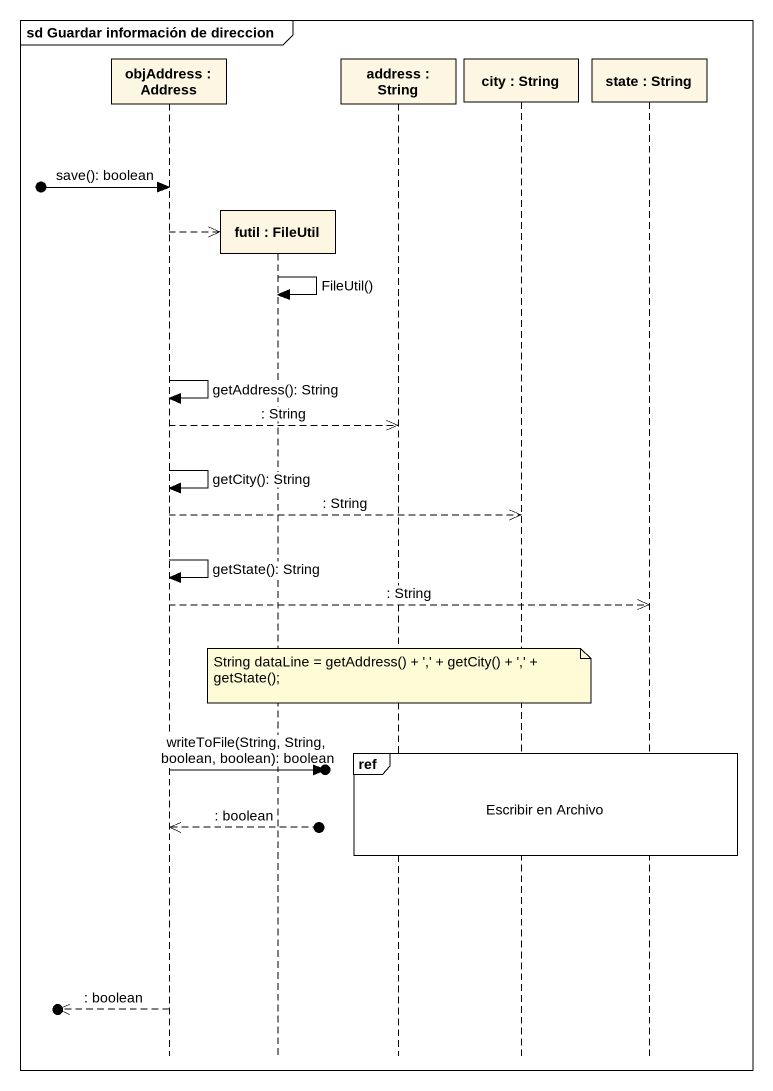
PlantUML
@startuml
mainframe sd Guardar información de direccion
hide footbox
participant "objAddress : Address" as objAddress
participant "futil : FileUtil" as futil
participant "address : String" as address
participant "city : String" as city
participant "state : String" as state_

[o-> objAddress : save(): boolean
objAddress -->> futil **
futil -> futil : FileUtil()
objAddress -> objAddress : getAddress(): String
objAddress -->> address : : String
objAddress -> objAddress : getCity(): String
objAddress -->> city : : String
objAddress -> objAddress : getState(): String
objAddress -->> state_ : : String
note over address : String dataLine = getAddress() + ',' + getCity() + ',' + getState();
ref over address, city, state_ : Escribir en Archivo
objAddress ->o] : writeToFile(String, String, boolean, boolean): boolean
objAddress <<--o] : : boolean
[o<<-- objAddress : : boolean
@enduml
